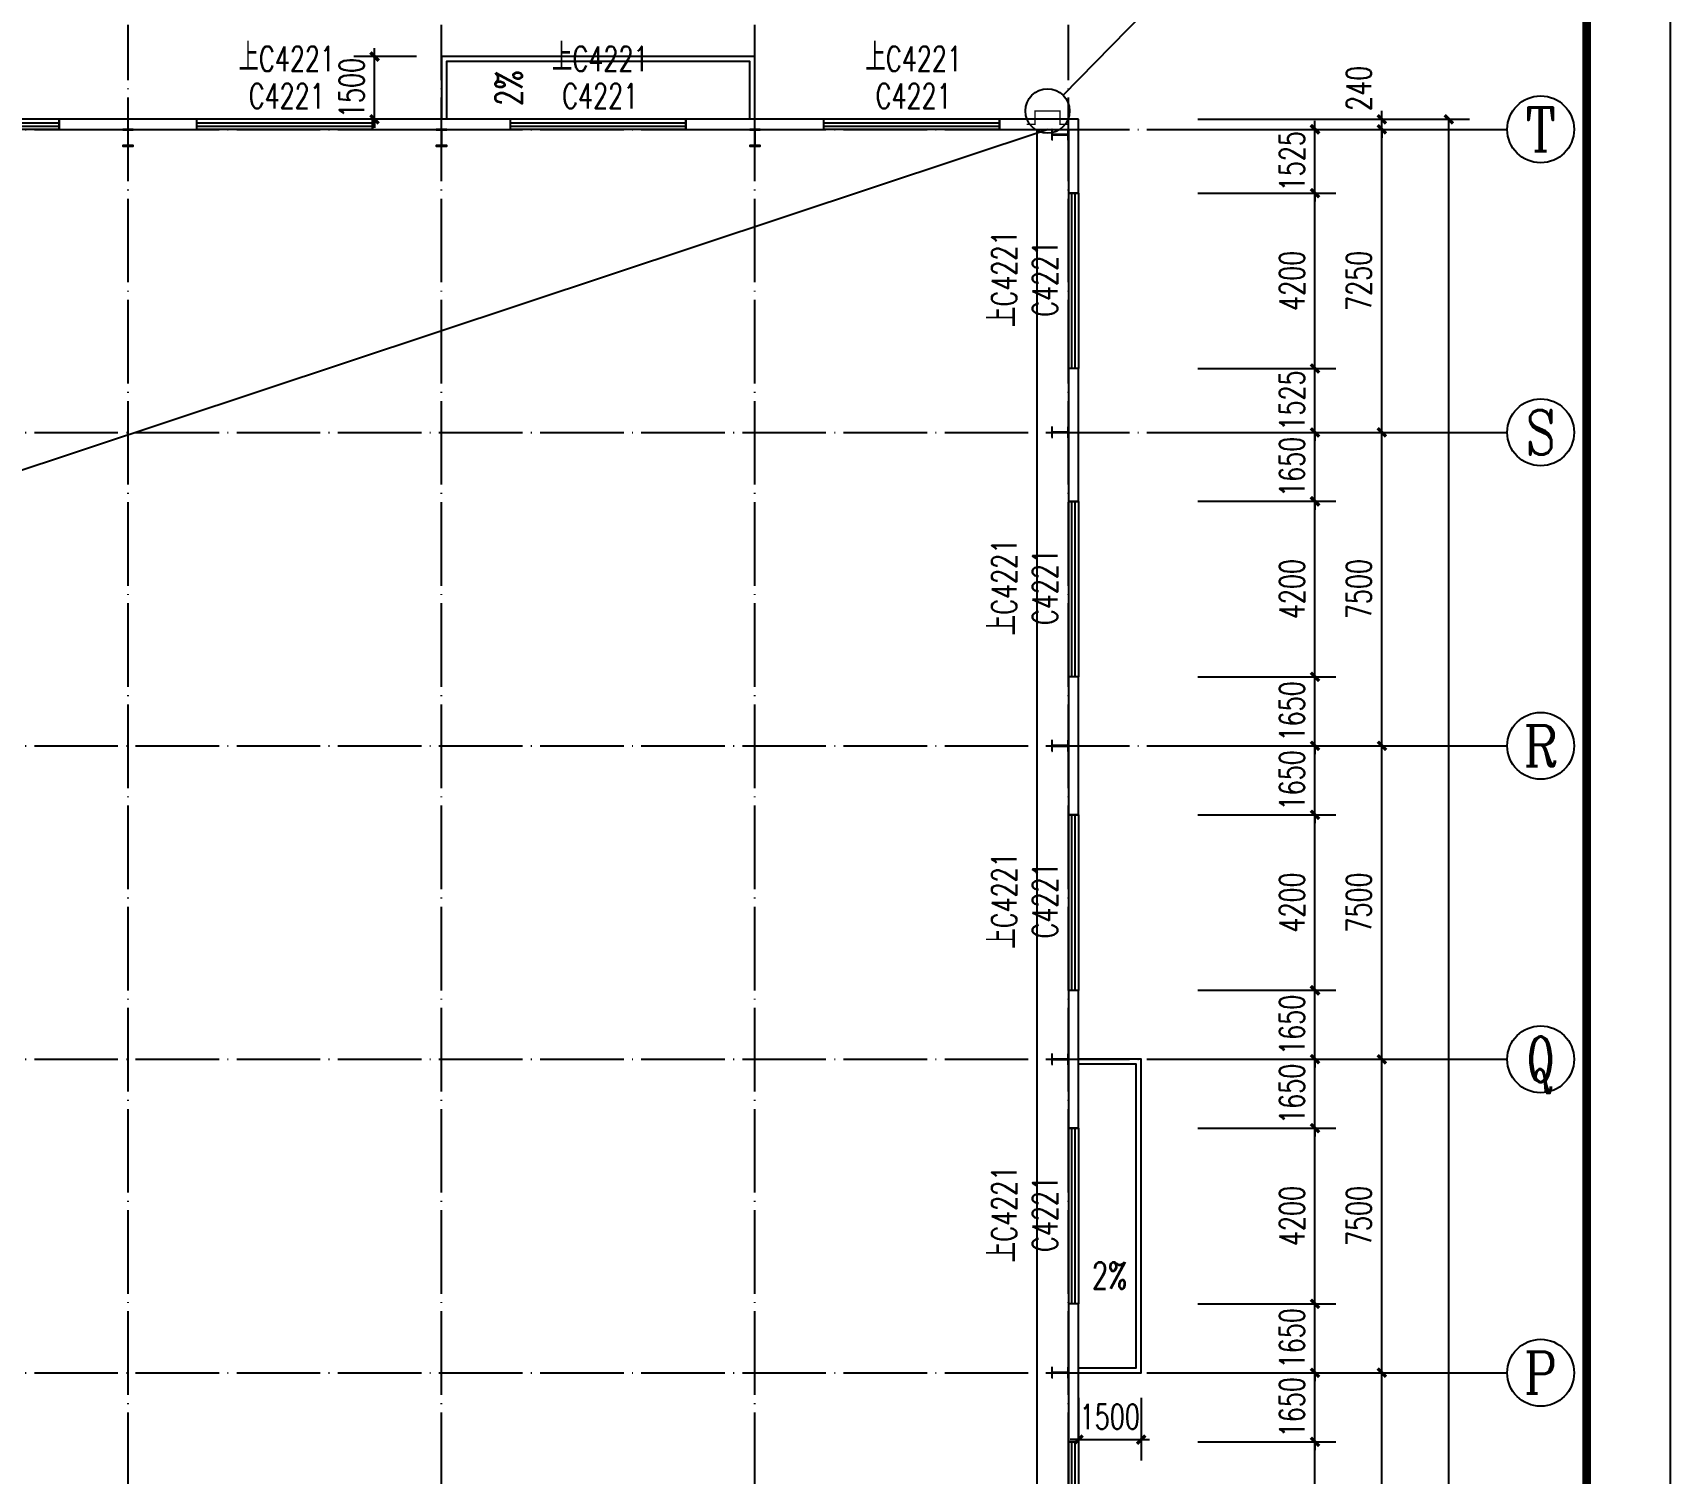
# Model space of a CAD drawing. Extents: x 14095202 to 14511487, y -1430609 to -90420.
# Drawn here: x 14467308 to 14506487, y -455574 to -421109 of the extents above; entities that cross this region are included whole.
import ezdxf
from ezdxf.enums import TextEntityAlignment as Align

# ---------------------------------------------------------------- set-up
doc = ezdxf.new("R2010")
doc.units = 0
doc.header["$LTSCALE"] = 1000
doc.header["$MEASUREMENT"] = 0
doc.linetypes.add('DASH', pattern=[0.35, 0.25, -0.1])
doc.linetypes.add('DOTE', pattern=[2.42, 2, -0.2, 0.02, -0.2])
for name, color, linetype in [('AXIS', 3, 'Continuous'), ('AXIS_TEXT', 7, 'Continuous'), ('COLUMN', 2, 'Continuous'), ('DIM_LEAD', 3, 'Continuous'), ('DIM_SYMB', 3, 'Continuous'), ('DOTE', 1, 'DOTE'), ('PUB_DIM', 3, 'Continuous'), ('PUB_TEXT', 7, 'Continuous'), ('TK', 4, 'Continuous'), ('WALL-PARAPET', 6, 'Continuous'), ('WINDOW', 4, 'Continuous'), ('WINDOW_TEXT', 7, 'Continuous')]:
    doc.layers.add(name, color=color, linetype=linetype)
doc.styles.add('_TCH_AXIS', font='COMPLEX', dxfattribs={"bigfont": 'GBCBIG'})
doc.styles.add('_TCH_DIM', font='SIMPLEX', dxfattribs={"bigfont": 'GBCBIG'})
doc.styles.add('_TCH_DIM_T3', font='SIMPLEX', dxfattribs={"width": 0.705882, "bigfont": 'GBCBIG'})
doc.styles.add('_TCH_WINDOW', font='SIMPLEX', dxfattribs={"height": 3.5, "bigfont": 'GBCBIG'})
doc.styles.add('COMPLEX', font='COMPLEX')
doc.dimstyles.new('_TCH_ARCH&&200', dxfattribs={"dimtxt": 595, "dimasz": 200, "dimexe": 500, "dimexo": 600, "dimgap": 252.5, "dimtad": 1, "dimdec": 0, "dimzin": 0, "dimdsep": 46, "dimtxsty": '_TCH_DIM_T3', "dimblk": 'ARCHTICK', "dimcen": 0.09, "dimclrt": 7, "dimazin": 2, "dimtfac": 1, "dimtdec": 0, "dimtix": 1, "dimtmove": 2, "dimatfit": 3, "dimfxl": 0, "dimtolj": 1, "dimtzin": 0, "dimarcsym": 0})

# ---------------------------------------------------------------- blocks, each defined once
blk = doc.blocks.new('A$C797E1D2B')
at = {"layer": 'COLUMN'}
h = blk.add_hatch(color=256, dxfattribs=at)
h.paths.add_polyline_path([(125, 400), (250, 400), (250, 388), (130, 388), (130, 200), (125, 200)])
h.paths.add_polyline_path([(0, 400), (125, 400), (125, 200), (120, 200), (120, 388), (0, 388)])
h.paths.add_polyline_path([(0, 12), (120, 12), (120, 200), (125, 200), (125, 0), (0, 0)])
h.paths.add_polyline_path([(125, 200), (130, 200), (130, 12), (250, 12), (250, 0), (125, 0)])
blk.add_lwpolyline([(250, 0), (250, 12), (130, 12), (130, 388), (250, 388), (250, 400), (0, 400), (0, 388), (120, 388), (120, 12), (0, 12), (0, 0)], close=True, dxfattribs=at)
blk = doc.blocks.new('GeYuanFrame_13285048', base_point=(20.09, 4.53))
at = {"layer": 'TK'}
blk.add_lwpolyline([(20.09, 4.53), (20.09, 598.53), (1071.09, 598.53), (1071.09, 4.53)], close=True, dxfattribs=at)
at = {"layer": 'TK', "const_width": 1}
blk.add_lwpolyline([(45.09, 588.53), (1061.09, 588.53), (1061.09, 14.53), (45.09, 14.53)], close=True, dxfattribs=at)
blk = doc.blocks.new('$TCHSYS$WIN2D')
for p, q in [((-0.5, 0.5), (0.5, 0.5)), ((-0.5, 0.5), (-0.5, -0.5)), ((0.5, 0.5), (0.5, -0.5)), ((0.5, 0.1667), (-0.5, 0.1667)), ((0.5, -0.1667), (-0.5, -0.1667)), ((-0.5, -0.5), (0.5, -0.5))]:
    blk.add_line(p, q)
blk = doc.blocks.new('_AXISO')
blk.add_circle((0, 0), 0.5)
at = {"layer": 'AXIS_TEXT', "style": 'COMPLEX', "width": 1.041667}
blk.add_attdef('A', text='', height=0.56, dxfattribs=at).set_placement((-0.25, -0.28), (0.25, -0.28), align=Align.FIT)
blk = doc.blocks.new('_ArchTick')
at = {"color": 0, "linetype": 'ByBlock', "const_width": 0.4}
blk.add_lwpolyline([(-0.5, -0.5), (0.5, 0.5)], dxfattribs=at)
blk = doc.blocks.new('*D251')
at = {"layer": 'AXIS', "color": 0, "lineweight": -2}
for p, q in [((14495187, -423180), (14501687, -423180)), ((14501187, -550660), (14501187, -423180)), ((14495187, -550660), (14501687, -550660))]:
    blk.add_line(p, q, dxfattribs=at)
at = {"layer": 'Defpoints', "color": 0}
for p in [(14494587, -423180), (14501187, -423180), (14494587, -550660)]:
    blk.add_point(p, dxfattribs=at)
at = {"layer": 'AXIS', "color": 0, "lineweight": -2, "xscale": 200, "yscale": 200, "zscale": 200}
for p, rotation in [((14501187, -423180), 90), ((14501187, -550660), 270)]:
    blk.add_blockref('_ArchTick', p, dxfattribs=dict(at, rotation=rotation))
at = {"layer": 'AXIS', "color": 7, "insert": (14500637, -486920), "char_height": 595, "attachment_point": 5, "rotation": 90, "style": '_TCH_DIM_T3'}
blk.add_mtext('\\A1;127480', dxfattribs=at)
blk = doc.blocks.new('*D265')
at = {"layer": 'AXIS', "color": 0, "lineweight": -2}
for p, q in [((14495187, -453170), (14500087, -453170)), ((14499587, -460670), (14499587, -453170)), ((14495187, -460670), (14500087, -460670))]:
    blk.add_line(p, q, dxfattribs=at)
at = {"layer": 'Defpoints', "color": 0}
for p in [(14494587, -453170), (14499587, -453170), (14494587, -460670)]:
    blk.add_point(p, dxfattribs=at)
at = {"layer": 'AXIS', "color": 0, "lineweight": -2, "xscale": 200, "yscale": 200, "zscale": 200}
for p, rotation in [((14499587, -453170), 90), ((14499587, -460670), 270)]:
    blk.add_blockref('_ArchTick', p, dxfattribs=dict(at, rotation=rotation))
at = {"layer": 'AXIS', "color": 7, "insert": (14499037, -456920), "char_height": 595, "attachment_point": 5, "rotation": 90, "style": '_TCH_DIM_T3'}
blk.add_mtext('\\A1;7500', dxfattribs=at)
blk = doc.blocks.new('*D266')
at = {"layer": 'AXIS', "color": 0, "lineweight": -2}
for p, q in [((14495187, -445670), (14500087, -445670)), ((14499587, -453170), (14499587, -445670)), ((14495187, -453170), (14500087, -453170))]:
    blk.add_line(p, q, dxfattribs=at)
at = {"layer": 'Defpoints', "color": 0}
for p in [(14494587, -445670), (14499587, -445670), (14494587, -453170)]:
    blk.add_point(p, dxfattribs=at)
at = {"layer": 'AXIS', "color": 0, "lineweight": -2, "xscale": 200, "yscale": 200, "zscale": 200}
for p, rotation in [((14499587, -445670), 90), ((14499587, -453170), 270)]:
    blk.add_blockref('_ArchTick', p, dxfattribs=dict(at, rotation=rotation))
at = {"layer": 'AXIS', "color": 7, "insert": (14499037, -449420), "char_height": 595, "attachment_point": 5, "rotation": 90, "style": '_TCH_DIM_T3'}
blk.add_mtext('\\A1;7500', dxfattribs=at)
blk = doc.blocks.new('*D267')
at = {"layer": 'AXIS', "color": 0, "lineweight": -2}
for p, q in [((14495187, -438170), (14500087, -438170)), ((14499587, -445670), (14499587, -438170)), ((14495187, -445670), (14500087, -445670))]:
    blk.add_line(p, q, dxfattribs=at)
at = {"layer": 'Defpoints', "color": 0}
for p in [(14494587, -438170), (14499587, -438170), (14494587, -445670)]:
    blk.add_point(p, dxfattribs=at)
at = {"layer": 'AXIS', "color": 0, "lineweight": -2, "xscale": 200, "yscale": 200, "zscale": 200}
for p, rotation in [((14499587, -438170), 90), ((14499587, -445670), 270)]:
    blk.add_blockref('_ArchTick', p, dxfattribs=dict(at, rotation=rotation))
at = {"layer": 'AXIS', "color": 7, "insert": (14499037, -441920), "char_height": 595, "attachment_point": 5, "rotation": 90, "style": '_TCH_DIM_T3'}
blk.add_mtext('\\A1;7500', dxfattribs=at)
blk = doc.blocks.new('*D268')
at = {"layer": 'AXIS', "color": 0, "lineweight": -2}
for p, q in [((14495187, -430670), (14500087, -430670)), ((14499587, -438170), (14499587, -430670)), ((14495187, -438170), (14500087, -438170))]:
    blk.add_line(p, q, dxfattribs=at)
at = {"layer": 'Defpoints', "color": 0}
for p in [(14494587, -430670), (14499587, -430670), (14494587, -438170)]:
    blk.add_point(p, dxfattribs=at)
at = {"layer": 'AXIS', "color": 0, "lineweight": -2, "xscale": 200, "yscale": 200, "zscale": 200}
for p, rotation in [((14499587, -430670), 90), ((14499587, -438170), 270)]:
    blk.add_blockref('_ArchTick', p, dxfattribs=dict(at, rotation=rotation))
at = {"layer": 'AXIS', "color": 7, "insert": (14499037, -434420), "char_height": 595, "attachment_point": 5, "rotation": 90, "style": '_TCH_DIM_T3'}
blk.add_mtext('\\A1;7500', dxfattribs=at)
blk = doc.blocks.new('*D269')
at = {"layer": 'AXIS', "color": 0, "lineweight": -2}
for p, q in [((14495187, -423420), (14500087, -423420)), ((14499587, -430670), (14499587, -423420)), ((14495187, -430670), (14500087, -430670))]:
    blk.add_line(p, q, dxfattribs=at)
at = {"layer": 'Defpoints', "color": 0}
for p in [(14494587, -423420), (14499587, -423420), (14494587, -430670)]:
    blk.add_point(p, dxfattribs=at)
at = {"layer": 'AXIS', "color": 0, "lineweight": -2, "xscale": 200, "yscale": 200, "zscale": 200}
for p, rotation in [((14499587, -423420), 90), ((14499587, -430670), 270)]:
    blk.add_blockref('_ArchTick', p, dxfattribs=dict(at, rotation=rotation))
at = {"layer": 'AXIS', "color": 7, "insert": (14499037, -427045), "char_height": 595, "attachment_point": 5, "rotation": 90, "style": '_TCH_DIM_T3'}
blk.add_mtext('\\A1;7250', dxfattribs=at)
blk = doc.blocks.new('*D270')
at = {"layer": 'AXIS', "color": 0, "lineweight": -2}
for p, q in [((14499587, -423180), (14499587, -422980)), ((14495187, -423180), (14500087, -423180)), ((14495187, -423420), (14500087, -423420)), ((14499587, -423420), (14499587, -423180)), ((14499587, -423420), (14499587, -423620))]:
    blk.add_line(p, q, dxfattribs=at)
at = {"layer": 'Defpoints', "color": 0}
for p in [(14494587, -423180), (14494587, -423420), (14499587, -423180)]:
    blk.add_point(p, dxfattribs=at)
at = {"layer": 'AXIS', "color": 0, "lineweight": -2, "xscale": 200, "yscale": 200, "zscale": 200}
for p, rotation in [((14499587, -423180), 270), ((14499587, -423420), 90)]:
    blk.add_blockref('_ArchTick', p, dxfattribs=dict(at, rotation=rotation))
at = {"layer": 'AXIS', "color": 7, "insert": (14499037, -422440), "char_height": 595, "attachment_point": 5, "rotation": 90, "style": '_TCH_DIM_T3'}
blk.add_mtext('\\A1;240', dxfattribs=at)
blk = doc.blocks.new('*D446')
at = {"layer": 'Defpoints', "color": 0}
for p in [(14475487, -421680), (14477087, -421680), (14477087, -423180)]:
    blk.add_point(p, dxfattribs=at)
at = {"layer": 'PUB_DIM', "color": 0, "lineweight": -2}
for p, q in [((14475487, -421680), (14475487, -421480)), ((14476487, -421680), (14474987, -421680)), ((14475487, -423180), (14475487, -421680)), ((14476487, -423180), (14474987, -423180)), ((14475487, -423180), (14475487, -423380))]:
    blk.add_line(p, q, dxfattribs=at)
at = {"layer": 'PUB_DIM', "color": 0, "lineweight": -2, "xscale": 200, "yscale": 200, "zscale": 200}
for p, rotation in [((14475487, -421680), 270), ((14475487, -423180), 90)]:
    blk.add_blockref('_ArchTick', p, dxfattribs=dict(at, rotation=rotation))
at = {"layer": 'PUB_DIM', "color": 7, "insert": (14474937, -422430), "char_height": 595, "attachment_point": 5, "rotation": 90, "style": '_TCH_DIM_T3'}
blk.add_mtext('\\A1;1500', dxfattribs=at)
blk = doc.blocks.new('*D447')
at = {"layer": 'Defpoints', "color": 0}
for p in [(14492327, -453170), (14493827, -453170), (14493827, -454770)]:
    blk.add_point(p, dxfattribs=at)
at = {"layer": 'PUB_DIM', "color": 0, "lineweight": -2}
for p, q in [((14492327, -453770), (14492327, -455270)), ((14493827, -453770), (14493827, -455270)), ((14492327, -454770), (14492127, -454770)), ((14492327, -454770), (14493827, -454770)), ((14493827, -454770), (14494027, -454770))]:
    blk.add_line(p, q, dxfattribs=at)
at = {"layer": 'PUB_DIM', "color": 0, "lineweight": -2, "xscale": 200, "yscale": 200, "zscale": 200}
blk.add_blockref('_ArchTick', (14492327, -454770), dxfattribs=at)
at = {"layer": 'PUB_DIM', "color": 0, "lineweight": -2, "xscale": 200, "yscale": 200, "zscale": 200, "rotation": 180}
blk.add_blockref('_ArchTick', (14493827, -454770), dxfattribs=at)
at = {"layer": 'PUB_DIM', "color": 7, "insert": (14493077, -454220), "char_height": 595, "attachment_point": 5, "style": '_TCH_DIM_T3'}
blk.add_mtext('\\A1;1500', dxfattribs=at)
blk = doc.blocks.new('*D704')
at = {"layer": 'Defpoints', "color": 0}
for p in [(14494587, -454820), (14497987, -454820), (14494587, -459020)]:
    blk.add_point(p, dxfattribs=at)
at = {"layer": 'PUB_DIM', "color": 0, "lineweight": -2}
for p, q in [((14495187, -454820), (14498487, -454820)), ((14497987, -459020), (14497987, -454820)), ((14495187, -459020), (14498487, -459020))]:
    blk.add_line(p, q, dxfattribs=at)
at = {"layer": 'PUB_DIM', "color": 0, "lineweight": -2, "xscale": 200, "yscale": 200, "zscale": 200}
for p, rotation in [((14497987, -454820), 90), ((14497987, -459020), 270)]:
    blk.add_blockref('_ArchTick', p, dxfattribs=dict(at, rotation=rotation))
at = {"layer": 'PUB_DIM', "color": 7, "insert": (14497437, -456920), "char_height": 595, "attachment_point": 5, "rotation": 90, "style": '_TCH_DIM_T3'}
blk.add_mtext('\\A1;4200', dxfattribs=at)
blk = doc.blocks.new('*D705')
at = {"layer": 'Defpoints', "color": 0}
for p in [(14494587, -453170), (14497987, -453170), (14494587, -454820)]:
    blk.add_point(p, dxfattribs=at)
at = {"layer": 'PUB_DIM', "color": 0, "lineweight": -2}
for p, q in [((14495187, -453170), (14498487, -453170)), ((14497987, -453170), (14497987, -452970)), ((14497987, -454820), (14497987, -453170)), ((14495187, -454820), (14498487, -454820)), ((14497987, -454820), (14497987, -455020))]:
    blk.add_line(p, q, dxfattribs=at)
at = {"layer": 'PUB_DIM', "color": 0, "lineweight": -2, "xscale": 200, "yscale": 200, "zscale": 200}
for p, rotation in [((14497987, -453170), 270), ((14497987, -454820), 90)]:
    blk.add_blockref('_ArchTick', p, dxfattribs=dict(at, rotation=rotation))
at = {"layer": 'PUB_DIM', "color": 7, "insert": (14497437, -453995), "char_height": 595, "attachment_point": 5, "rotation": 90, "style": '_TCH_DIM_T3'}
blk.add_mtext('\\A1;1650', dxfattribs=at)
blk = doc.blocks.new('*D706')
at = {"layer": 'Defpoints', "color": 0}
for p in [(14494587, -451520), (14497987, -451520), (14494587, -453170)]:
    blk.add_point(p, dxfattribs=at)
at = {"layer": 'PUB_DIM', "color": 0, "lineweight": -2}
for p, q in [((14497987, -451520), (14497987, -451320)), ((14495187, -451520), (14498487, -451520)), ((14497987, -453170), (14497987, -451520)), ((14495187, -453170), (14498487, -453170)), ((14497987, -453170), (14497987, -453370))]:
    blk.add_line(p, q, dxfattribs=at)
at = {"layer": 'PUB_DIM', "color": 0, "lineweight": -2, "xscale": 200, "yscale": 200, "zscale": 200}
for p, rotation in [((14497987, -451520), 270), ((14497987, -453170), 90)]:
    blk.add_blockref('_ArchTick', p, dxfattribs=dict(at, rotation=rotation))
at = {"layer": 'PUB_DIM', "color": 7, "insert": (14497437, -452345), "char_height": 595, "attachment_point": 5, "rotation": 90, "style": '_TCH_DIM_T3'}
blk.add_mtext('\\A1;1650', dxfattribs=at)
blk = doc.blocks.new('*D707')
at = {"layer": 'Defpoints', "color": 0}
for p in [(14494587, -447320), (14497987, -447320), (14494587, -451520)]:
    blk.add_point(p, dxfattribs=at)
at = {"layer": 'PUB_DIM', "color": 0, "lineweight": -2}
for p, q in [((14495187, -447320), (14498487, -447320)), ((14497987, -451520), (14497987, -447320)), ((14495187, -451520), (14498487, -451520))]:
    blk.add_line(p, q, dxfattribs=at)
at = {"layer": 'PUB_DIM', "color": 0, "lineweight": -2, "xscale": 200, "yscale": 200, "zscale": 200}
for p, rotation in [((14497987, -447320), 90), ((14497987, -451520), 270)]:
    blk.add_blockref('_ArchTick', p, dxfattribs=dict(at, rotation=rotation))
at = {"layer": 'PUB_DIM', "color": 7, "insert": (14497437, -449420), "char_height": 595, "attachment_point": 5, "rotation": 90, "style": '_TCH_DIM_T3'}
blk.add_mtext('\\A1;4200', dxfattribs=at)
blk = doc.blocks.new('*D708')
at = {"layer": 'Defpoints', "color": 0}
for p in [(14494587, -445670), (14497987, -445670), (14494587, -447320)]:
    blk.add_point(p, dxfattribs=at)
at = {"layer": 'PUB_DIM', "color": 0, "lineweight": -2}
for p, q in [((14495187, -445670), (14498487, -445670)), ((14497987, -445670), (14497987, -445470)), ((14497987, -447320), (14497987, -445670)), ((14495187, -447320), (14498487, -447320)), ((14497987, -447320), (14497987, -447520))]:
    blk.add_line(p, q, dxfattribs=at)
at = {"layer": 'PUB_DIM', "color": 0, "lineweight": -2, "xscale": 200, "yscale": 200, "zscale": 200}
for p, rotation in [((14497987, -445670), 270), ((14497987, -447320), 90)]:
    blk.add_blockref('_ArchTick', p, dxfattribs=dict(at, rotation=rotation))
at = {"layer": 'PUB_DIM', "color": 7, "insert": (14497437, -446495), "char_height": 595, "attachment_point": 5, "rotation": 90, "style": '_TCH_DIM_T3'}
blk.add_mtext('\\A1;1650', dxfattribs=at)
blk = doc.blocks.new('*D709')
at = {"layer": 'Defpoints', "color": 0}
for p in [(14494587, -444020), (14497987, -444020), (14494587, -445670)]:
    blk.add_point(p, dxfattribs=at)
at = {"layer": 'PUB_DIM', "color": 0, "lineweight": -2}
for p, q in [((14497987, -444020), (14497987, -443820)), ((14495187, -444020), (14498487, -444020)), ((14497987, -445670), (14497987, -444020)), ((14495187, -445670), (14498487, -445670)), ((14497987, -445670), (14497987, -445870))]:
    blk.add_line(p, q, dxfattribs=at)
at = {"layer": 'PUB_DIM', "color": 0, "lineweight": -2, "xscale": 200, "yscale": 200, "zscale": 200}
for p, rotation in [((14497987, -444020), 270), ((14497987, -445670), 90)]:
    blk.add_blockref('_ArchTick', p, dxfattribs=dict(at, rotation=rotation))
at = {"layer": 'PUB_DIM', "color": 7, "insert": (14497437, -444845), "char_height": 595, "attachment_point": 5, "rotation": 90, "style": '_TCH_DIM_T3'}
blk.add_mtext('\\A1;1650', dxfattribs=at)
blk = doc.blocks.new('*D710')
at = {"layer": 'Defpoints', "color": 0}
for p in [(14494587, -439820), (14497987, -439820), (14494587, -444020)]:
    blk.add_point(p, dxfattribs=at)
at = {"layer": 'PUB_DIM', "color": 0, "lineweight": -2}
for p, q in [((14495187, -439820), (14498487, -439820)), ((14497987, -444020), (14497987, -439820)), ((14495187, -444020), (14498487, -444020))]:
    blk.add_line(p, q, dxfattribs=at)
at = {"layer": 'PUB_DIM', "color": 0, "lineweight": -2, "xscale": 200, "yscale": 200, "zscale": 200}
for p, rotation in [((14497987, -439820), 90), ((14497987, -444020), 270)]:
    blk.add_blockref('_ArchTick', p, dxfattribs=dict(at, rotation=rotation))
at = {"layer": 'PUB_DIM', "color": 7, "insert": (14497437, -441920), "char_height": 595, "attachment_point": 5, "rotation": 90, "style": '_TCH_DIM_T3'}
blk.add_mtext('\\A1;4200', dxfattribs=at)
blk = doc.blocks.new('*D711')
at = {"layer": 'Defpoints', "color": 0}
for p in [(14494587, -438170), (14497987, -438170), (14494587, -439820)]:
    blk.add_point(p, dxfattribs=at)
at = {"layer": 'PUB_DIM', "color": 0, "lineweight": -2}
for p, q in [((14497987, -438170), (14497987, -437970)), ((14495187, -438170), (14498487, -438170)), ((14497987, -439820), (14497987, -438170)), ((14495187, -439820), (14498487, -439820)), ((14497987, -439820), (14497987, -440020))]:
    blk.add_line(p, q, dxfattribs=at)
at = {"layer": 'PUB_DIM', "color": 0, "lineweight": -2, "xscale": 200, "yscale": 200, "zscale": 200}
for p, rotation in [((14497987, -438170), 270), ((14497987, -439820), 90)]:
    blk.add_blockref('_ArchTick', p, dxfattribs=dict(at, rotation=rotation))
at = {"layer": 'PUB_DIM', "color": 7, "insert": (14497437, -438995), "char_height": 595, "attachment_point": 5, "rotation": 90, "style": '_TCH_DIM_T3'}
blk.add_mtext('\\A1;1650', dxfattribs=at)
blk = doc.blocks.new('*D712')
at = {"layer": 'Defpoints', "color": 0}
for p in [(14494587, -436520), (14497987, -436520), (14494587, -438170)]:
    blk.add_point(p, dxfattribs=at)
at = {"layer": 'PUB_DIM', "color": 0, "lineweight": -2}
for p, q in [((14497987, -436520), (14497987, -436320)), ((14495187, -436520), (14498487, -436520)), ((14497987, -438170), (14497987, -436520)), ((14495187, -438170), (14498487, -438170)), ((14497987, -438170), (14497987, -438370))]:
    blk.add_line(p, q, dxfattribs=at)
at = {"layer": 'PUB_DIM', "color": 0, "lineweight": -2, "xscale": 200, "yscale": 200, "zscale": 200}
for p, rotation in [((14497987, -436520), 270), ((14497987, -438170), 90)]:
    blk.add_blockref('_ArchTick', p, dxfattribs=dict(at, rotation=rotation))
at = {"layer": 'PUB_DIM', "color": 7, "insert": (14497437, -437345), "char_height": 595, "attachment_point": 5, "rotation": 90, "style": '_TCH_DIM_T3'}
blk.add_mtext('\\A1;1650', dxfattribs=at)
blk = doc.blocks.new('*D713')
at = {"layer": 'Defpoints', "color": 0}
for p in [(14494587, -432320), (14497987, -432320), (14494587, -436520)]:
    blk.add_point(p, dxfattribs=at)
at = {"layer": 'PUB_DIM', "color": 0, "lineweight": -2}
for p, q in [((14495187, -432320), (14498487, -432320)), ((14497987, -436520), (14497987, -432320)), ((14495187, -436520), (14498487, -436520))]:
    blk.add_line(p, q, dxfattribs=at)
at = {"layer": 'PUB_DIM', "color": 0, "lineweight": -2, "xscale": 200, "yscale": 200, "zscale": 200}
for p, rotation in [((14497987, -432320), 90), ((14497987, -436520), 270)]:
    blk.add_blockref('_ArchTick', p, dxfattribs=dict(at, rotation=rotation))
at = {"layer": 'PUB_DIM', "color": 7, "insert": (14497437, -434420), "char_height": 595, "attachment_point": 5, "rotation": 90, "style": '_TCH_DIM_T3'}
blk.add_mtext('\\A1;4200', dxfattribs=at)
blk = doc.blocks.new('*D714')
at = {"layer": 'Defpoints', "color": 0}
for p in [(14494587, -430670), (14497987, -430670), (14494587, -432320)]:
    blk.add_point(p, dxfattribs=at)
at = {"layer": 'PUB_DIM', "color": 0, "lineweight": -2}
for p, q in [((14497987, -430670), (14497987, -430470)), ((14495187, -430670), (14498487, -430670)), ((14497987, -432320), (14497987, -430670)), ((14495187, -432320), (14498487, -432320)), ((14497987, -432320), (14497987, -432520))]:
    blk.add_line(p, q, dxfattribs=at)
at = {"layer": 'PUB_DIM', "color": 0, "lineweight": -2, "xscale": 200, "yscale": 200, "zscale": 200}
for p, rotation in [((14497987, -430670), 270), ((14497987, -432320), 90)]:
    blk.add_blockref('_ArchTick', p, dxfattribs=dict(at, rotation=rotation))
at = {"layer": 'PUB_DIM', "color": 7, "insert": (14497437, -431495), "char_height": 595, "attachment_point": 5, "rotation": 90, "style": '_TCH_DIM_T3'}
blk.add_mtext('\\A1;1650', dxfattribs=at)
blk = doc.blocks.new('*D715')
at = {"layer": 'Defpoints', "color": 0}
for p in [(14494587, -429145), (14497987, -429145), (14494587, -430670)]:
    blk.add_point(p, dxfattribs=at)
at = {"layer": 'PUB_DIM', "color": 0, "lineweight": -2}
for p, q in [((14497987, -429145), (14497987, -428945)), ((14495187, -429145), (14498487, -429145)), ((14497987, -430670), (14497987, -429145)), ((14495187, -430670), (14498487, -430670)), ((14497987, -430670), (14497987, -430870))]:
    blk.add_line(p, q, dxfattribs=at)
at = {"layer": 'PUB_DIM', "color": 0, "lineweight": -2, "xscale": 200, "yscale": 200, "zscale": 200}
for p, rotation in [((14497987, -429145), 270), ((14497987, -430670), 90)]:
    blk.add_blockref('_ArchTick', p, dxfattribs=dict(at, rotation=rotation))
at = {"layer": 'PUB_DIM', "color": 7, "insert": (14497437, -429908), "char_height": 595, "attachment_point": 5, "rotation": 90, "style": '_TCH_DIM_T3'}
blk.add_mtext('\\A1;1525', dxfattribs=at)
blk = doc.blocks.new('*D716')
at = {"layer": 'Defpoints', "color": 0}
for p in [(14494587, -424945), (14497987, -424945), (14494587, -429145)]:
    blk.add_point(p, dxfattribs=at)
at = {"layer": 'PUB_DIM', "color": 0, "lineweight": -2}
for p, q in [((14495187, -424945), (14498487, -424945)), ((14497987, -429145), (14497987, -424945)), ((14495187, -429145), (14498487, -429145))]:
    blk.add_line(p, q, dxfattribs=at)
at = {"layer": 'PUB_DIM', "color": 0, "lineweight": -2, "xscale": 200, "yscale": 200, "zscale": 200}
for p, rotation in [((14497987, -424945), 90), ((14497987, -429145), 270)]:
    blk.add_blockref('_ArchTick', p, dxfattribs=dict(at, rotation=rotation))
at = {"layer": 'PUB_DIM', "color": 7, "insert": (14497437, -427045), "char_height": 595, "attachment_point": 5, "rotation": 90, "style": '_TCH_DIM_T3'}
blk.add_mtext('\\A1;4200', dxfattribs=at)
blk = doc.blocks.new('*D717')
at = {"layer": 'Defpoints', "color": 0}
for p in [(14494587, -423420), (14497987, -423420), (14494587, -424945)]:
    blk.add_point(p, dxfattribs=at)
at = {"layer": 'PUB_DIM', "color": 0, "lineweight": -2}
for p, q in [((14495187, -423420), (14498487, -423420)), ((14497987, -423420), (14497987, -423220)), ((14497987, -424945), (14497987, -423420)), ((14495187, -424945), (14498487, -424945)), ((14497987, -424945), (14497987, -425145))]:
    blk.add_line(p, q, dxfattribs=at)
at = {"layer": 'PUB_DIM', "color": 0, "lineweight": -2, "xscale": 200, "yscale": 200, "zscale": 200}
for p, rotation in [((14497987, -423420), 270), ((14497987, -424945), 90)]:
    blk.add_blockref('_ArchTick', p, dxfattribs=dict(at, rotation=rotation))
at = {"layer": 'PUB_DIM', "color": 7, "insert": (14497437, -424183), "char_height": 595, "attachment_point": 5, "rotation": 90, "style": '_TCH_DIM_T3'}
blk.add_mtext('\\A1;1525', dxfattribs=at)

msp = doc.modelspace()

# ---------------------------------------------------------------- linework, layer by layer
at = {"ltscale": 0.5}
for points in [[(14484586.9, -423180.3), (14484586.9, -421680.3), (14477086.9, -421680.3), (14477086.9, -423180.3)], [(14484466.9, -423180.3), (14484466.9, -421800.3), (14477206.9, -421800.3), (14477206.9, -423180.3)], [(14491604.5, -423420.3), (14424586.9, -445675.3), (14402086.9, -550170.3)], [(14492326.9, -453170.3), (14493826.9, -453170.3), (14493826.9, -445670.3), (14492326.9, -445670.3)], [(14492326.9, -453050.3), (14493706.9, -453050.3), (14493706.9, -445790.3), (14492326.9, -445790.3)]]:
    msp.add_lwpolyline(points, dxfattribs=at)
at = {"const_width": 30}
msp.add_lwpolyline([(14491086.9, -423300.3), (14491286.9, -423300.3), (14491286.9, -422980.3), (14491886.9, -422980.3), (14491886.9, -423300.3), (14492086.9, -423300.3)], dxfattribs=at)
at = {"linetype": 'DASH', "ltscale": 6, "const_width": 50}
msp.add_lwpolyline([(14491336.9, -423420.3), (14491336.9, -550420.3)], dxfattribs=at)
at = {"layer": 'AXIS'}
for p, q in [((14494586.9, -423420.3), (14502586.9, -423420.3)), ((14494586.9, -430670.3), (14502586.9, -430670.3)), ((14494586.9, -438170.3), (14502586.9, -438170.3)), ((14494586.9, -445670.3), (14502586.9, -445670.3)), ((14494586.9, -453170.3), (14502586.9, -453170.3))]:
    msp.add_line(p, q, dxfattribs=at)
at = {"layer": 'DIM_LEAD'}
msp.add_line((14491958, -422601.7), (14494586.9, -419920.3), dxfattribs=at)
msp.add_circle((14491586.9, -422980.3), 530.2, dxfattribs=at)
at = {"layer": 'DIM_SYMB'}
for points in [[(14479242.2, -423000.3, 0, 0, 0), (14479242.2, -422350.3, 120, 0, 0), (14479242.2, -421900.3, 0, 0, 0)], [(14492506.9, -451389.3, 0, 0, 0), (14493156.9, -451389.3, 120, 0, 0), (14493606.9, -451389.3, 0, 0, 0)]]:
    msp.add_lwpolyline(points, format="xyseb", dxfattribs=at)
at = {"layer": 'DOTE'}
for p, q in [((14469586.9, -552920.3), (14469586.9, -420920.3)), ((14477086.9, -552920.3), (14477086.9, -420920.3)), ((14484586.9, -552920.3), (14484586.9, -420920.3)), ((14492086.9, -552920.3), (14492086.9, -420920.3)), ((14399586.9, -423420.3), (14494586.9, -423420.3)), ((14399586.9, -430670.3), (14494586.9, -430670.3)), ((14399586.9, -438170.3), (14494586.9, -438170.3)), ((14399586.9, -445670.3), (14494586.9, -445670.3)), ((14399586.9, -453170.3), (14494586.9, -453170.3))]:
    msp.add_line(p, q, dxfattribs=at)
at = {"layer": 'WALL-PARAPET'}
for p, q in [((14471236.9, -423180.3), (14467936.9, -423180.3)), ((14467936.9, -423180.3), (14467936.9, -423420.3)), ((14467936.9, -423420.3), (14471236.9, -423420.3)), ((14471236.9, -423420.3), (14471236.9, -423180.3)), ((14478736.9, -423180.3), (14475436.9, -423180.3)), ((14475436.9, -423180.3), (14475436.9, -423420.3)), ((14475436.9, -423420.3), (14478736.9, -423420.3)), ((14478736.9, -423420.3), (14478736.9, -423180.3)), ((14486236.9, -423180.3), (14482936.9, -423180.3)), ((14482936.9, -423180.3), (14482936.9, -423420.3)), ((14482936.9, -423420.3), (14486236.9, -423420.3)), ((14486236.9, -423420.3), (14486236.9, -423180.3)), ((14492326.9, -423180.3), (14490436.9, -423180.3)), ((14490436.9, -423180.3), (14490436.9, -423420.3)), ((14490436.9, -423420.3), (14492086.9, -423420.3)), ((14492086.9, -423420.3), (14492086.9, -424945.3)), ((14492326.9, -424945.3), (14492326.9, -423180.3)), ((14492086.9, -424945.3), (14492326.9, -424945.3)), ((14492326.9, -429145.3), (14492086.9, -429145.3)), ((14492086.9, -429145.3), (14492086.9, -432320.3)), ((14492326.9, -432320.3), (14492326.9, -429145.3)), ((14492086.9, -432320.3), (14492326.9, -432320.3)), ((14492326.9, -436520.3), (14492086.9, -436520.3)), ((14492086.9, -436520.3), (14492086.9, -439820.3)), ((14492326.9, -439820.3), (14492326.9, -436520.3)), ((14492086.9, -439820.3), (14492326.9, -439820.3)), ((14492326.9, -444020.3), (14492086.9, -444020.3)), ((14492086.9, -444020.3), (14492086.9, -447320.3)), ((14492326.9, -447320.3), (14492326.9, -444020.3)), ((14492086.9, -447320.3), (14492326.9, -447320.3)), ((14492326.9, -451520.3), (14492086.9, -451520.3)), ((14492086.9, -451520.3), (14492086.9, -454820.3)), ((14492326.9, -454820.3), (14492326.9, -451520.3)), ((14492086.9, -454820.3), (14492326.9, -454820.3))]:
    msp.add_line(p, q, dxfattribs=at)

# ---------------------------------------------------------------- block references
at = {"xscale": 200, "yscale": 200, "zscale": 200, "rotation": 270}
msp.add_blockref('GeYuanFrame_13285048', (14387686.9, -387320.3), dxfattribs=at)
for p, rotation in [((14469711.9, -423420.3), 180), ((14477211.9, -423420.3), 180), ((14484711.9, -423420.3), 180), ((14491686.9, -423420.3), 270), ((14491686.9, -430545.3), 270), ((14491686.9, -438045.3), 270), ((14491686.9, -445545.3), 270), ((14491686.9, -453045.3), 270)]:
    msp.add_blockref('A$C797E1D2B', p, dxfattribs=dict(rotation=rotation))
at = {"layer": 'AXIS'}
ref = msp.add_blockref('_AXISO', (14503386.9, -423420.3), dxfattribs=dict(at, xscale=1600, yscale=1600, zscale=1600))
ref.add_attrib('A', 'T', dxfattribs={"layer": 'AXIS_TEXT', "ltscale": 0.5, "height": 1041.6, "style": '_TCH_AXIS'}).set_placement((14503014.9, -423941.1), (14503758.8, -423941.1), align=Align.FIT)
ref = msp.add_blockref('_AXISO', (14503386.9, -430670.3), dxfattribs=dict(at, xscale=1600, yscale=1600, zscale=1600))
ref.add_attrib('A', 'S', dxfattribs={"layer": 'AXIS_TEXT', "ltscale": 0.5, "height": 1065, "style": '_TCH_AXIS'}).set_placement((14503031.8, -431202.9), (14503741.9, -431202.9), align=Align.FIT)
ref = msp.add_blockref('_AXISO', (14503386.9, -438170.3), dxfattribs=dict(at, xscale=1600, yscale=1600, zscale=1600))
ref.add_attrib('A', 'R', dxfattribs={"layer": 'AXIS_TEXT', "ltscale": 0.5, "height": 971.8, "style": '_TCH_AXIS'}).set_placement((14502970.3, -438656.3), (14503803.4, -438656.3), align=Align.FIT)
ref = msp.add_blockref('_AXISO', (14503386.9, -445670.3), dxfattribs=dict(at, xscale=1600, yscale=1600, zscale=1600))
ref.add_attrib('A', 'Q', dxfattribs={"layer": 'AXIS_TEXT', "ltscale": 0.5, "height": 1090.1, "style": '_TCH_AXIS', "width": 0.807692}).set_placement((14503051.4, -446215.4), (14503722.3, -446215.4), align=Align.FIT)
ref = msp.add_blockref('_AXISO', (14503386.9, -453170.3), dxfattribs=dict(at, xscale=1600, yscale=1600, zscale=1600))
ref.add_attrib('A', 'P', dxfattribs={"layer": 'AXIS_TEXT', "ltscale": 0.5, "height": 994.9, "style": '_TCH_AXIS'}).set_placement((14502984.2, -453667.8), (14503789.5, -453667.8), align=Align.FIT)
at = {"layer": 'WINDOW'}
ref = msp.add_blockref('$TCHSYS$WIN2D', (14465836.9, -423300.3), dxfattribs=dict(at, xscale=4200, yscale=240, zscale=4200, rotation=180))
ref.add_attrib('A', 'C4221', (14464976.9, -422918.1), dxfattribs={"layer": 'WINDOW_TEXT', "ltscale": 0.5, "height": 595, "style": '_TCH_WINDOW', "width": 0.705882})
ref = msp.add_blockref('$TCHSYS$WIN2D', (14473336.9, -423300.3), dxfattribs=dict(at, xscale=4200, yscale=240, zscale=4200, rotation=180))
ref.add_attrib('A', 'C4221', (14472476.9, -422918.1), dxfattribs={"layer": 'WINDOW_TEXT', "ltscale": 0.5, "height": 595, "style": '_TCH_WINDOW', "width": 0.705882})
ref = msp.add_blockref('$TCHSYS$WIN2D', (14480836.9, -423300.3), dxfattribs=dict(at, xscale=4200, yscale=240, zscale=4200, rotation=180))
ref.add_attrib('A', 'C4221', (14479976.9, -422918.1), dxfattribs={"layer": 'WINDOW_TEXT', "ltscale": 0.5, "height": 595, "style": '_TCH_WINDOW', "width": 0.705882})
ref = msp.add_blockref('$TCHSYS$WIN2D', (14488336.9, -423300.3), dxfattribs=dict(at, xscale=4200, yscale=240, zscale=4200, rotation=180))
ref.add_attrib('A', 'C4221', (14487476.9, -422918.1), dxfattribs={"layer": 'WINDOW_TEXT', "ltscale": 0.5, "height": 595, "style": '_TCH_WINDOW', "width": 0.705882})
ref = msp.add_blockref('$TCHSYS$WIN2D', (14492206.9, -427045.3), dxfattribs=dict(at, xscale=-4200, yscale=-240, zscale=-4200, rotation=90))
ref.add_attrib('A', 'C4221', (14491824.6, -427905.3), dxfattribs={"layer": 'WINDOW_TEXT', "ltscale": 0.5, "height": 595, "rotation": 90, "style": '_TCH_WINDOW', "width": 0.705882})
ref = msp.add_blockref('$TCHSYS$WIN2D', (14492206.9, -434420.3), dxfattribs=dict(at, xscale=-4200, yscale=-240, zscale=-4200, rotation=90))
ref.add_attrib('A', 'C4221', (14491824.6, -435280.3), dxfattribs={"layer": 'WINDOW_TEXT', "ltscale": 0.5, "height": 595, "rotation": 90, "style": '_TCH_WINDOW', "width": 0.705882})
ref = msp.add_blockref('$TCHSYS$WIN2D', (14492206.9, -441920.3), dxfattribs=dict(at, xscale=-4200, yscale=-240, zscale=-4200, rotation=90))
ref.add_attrib('A', 'C4221', (14491824.6, -442780.3), dxfattribs={"layer": 'WINDOW_TEXT', "ltscale": 0.5, "height": 595, "rotation": 90, "style": '_TCH_WINDOW', "width": 0.705882})
ref = msp.add_blockref('$TCHSYS$WIN2D', (14492206.9, -449420.3), dxfattribs=dict(at, xscale=-4200, yscale=-240, zscale=-4200, rotation=90))
ref.add_attrib('A', 'C4221', (14491824.6, -450280.3), dxfattribs={"layer": 'WINDOW_TEXT', "ltscale": 0.5, "height": 595, "rotation": 90, "style": '_TCH_WINDOW', "width": 0.705882})
ref = msp.add_blockref('$TCHSYS$WIN2D', (14492206.9, -456920.3), dxfattribs=dict(at, xscale=-4200, yscale=-240, zscale=-4200, rotation=90))
ref.add_attrib('A', 'C4221', (14491824.6, -457780.3), dxfattribs={"layer": 'WINDOW_TEXT', "ltscale": 0.5, "height": 595, "rotation": 90, "style": '_TCH_WINDOW', "width": 0.705882})

# ---------------------------------------------------------------- texts
at = {"layer": 'PUB_TEXT', "style": '_TCH_DIM', "width": 0.705882}
msp.add_text('2%%%', height=637.5, rotation=90, dxfattribs=at).set_placement((14479017.2, -422857.5))
msp.add_text('2%%%', height=637.5, dxfattribs=at).set_placement((14492649.7, -451164.3))
at = {"layer": 'WINDOW_TEXT', "style": '_TCH_WINDOW'}
for p in [(14472231.1, -422030.3), (14479731.1, -422030.3), (14487231.1, -422030.3)]:
    msp.add_text('上', height=675.2, dxfattribs=at).set_placement(p)
at = {"layer": 'WINDOW_TEXT', "style": '_TCH_WINDOW', "width": 0.705882}
for p in [(14472722.6, -422030.3), (14480222.6, -422030.3), (14487722.6, -422030.3)]:
    msp.add_text('C4221', height=595, dxfattribs=at).set_placement(p)
for p in [(14490846.9, -427659.6), (14490846.9, -435034.6), (14490846.9, -442534.6), (14490846.9, -450034.6)]:
    msp.add_text('C4221', height=595, rotation=90, dxfattribs=at).set_placement(p)
at = {"layer": 'WINDOW_TEXT', "style": '_TCH_WINDOW'}
for p in [(14490846.9, -428151.1), (14490846.9, -435526.1), (14490846.9, -443026.1), (14490846.9, -450526.1)]:
    msp.add_text('上', height=675.2, rotation=90, dxfattribs=at).set_placement(p)

# ---------------------------------------------------------------- dimensions: what is measured, and where the dimension line sits
at = {"layer": 'AXIS'}
dim = msp.add_linear_dim(base=(14499586.9, -423180.3), p1=(14494586.9, -423420.3), p2=(14494586.9, -423180.3), angle=90, text='240', dimstyle='_TCH_ARCH&&200', dxfattribs=at)
dim.commit()
dim.dimension.update_dxf_attribs({"geometry": '*D270', "text_midpoint": (14499036.9, -422440.3), "dimtype": 161})
for p1, p2, distance, text, picture, middle in [((14494586.9, -550660.3), (14494586.9, -423180.3), -6600, '127480', '*D251', (14500636.9, -486920.3)), ((14494586.9, -430670.3), (14494586.9, -423420.3), -5000, '7250', '*D269', (14499036.9, -427045.3)), ((14494586.9, -438170.3), (14494586.9, -430670.3), -5000, '7500', '*D268', (14499036.9, -434420.3)), ((14494586.9, -445670.3), (14494586.9, -438170.3), -5000, '7500', '*D267', (14499036.9, -441920.3)), ((14494586.9, -453170.3), (14494586.9, -445670.3), -5000, '7500', '*D266', (14499036.9, -449420.3)), ((14494586.9, -460670.3), (14494586.9, -453170.3), -5000, '7500', '*D265', (14499036.9, -456920.3))]:
    dim = msp.add_aligned_dim(p1=p1, p2=p2, distance=distance, text=text, dimstyle='_TCH_ARCH&&200', dxfattribs=at)
    dim.commit()
    dim.dimension.update_dxf_attribs({"geometry": picture, "text_midpoint": middle})
at = {"layer": 'PUB_DIM'}
for p1, p2, distance, text, picture, middle in [((14477086.9, -423180.3), (14477086.9, -421680.3), 1600, '1500', '*D446', (14474936.9, -422430.3)), ((14494586.9, -424945.3), (14494586.9, -423420.3), -3400, '1525', '*D717', (14497436.9, -424182.8)), ((14494586.9, -429145.3), (14494586.9, -424945.3), -3400, '4200', '*D716', (14497436.9, -427045.3)), ((14494586.9, -430670.3), (14494586.9, -429145.3), -3400, '1525', '*D715', (14497436.9, -429907.8)), ((14494586.9, -432320.3), (14494586.9, -430670.3), -3400, '1650', '*D714', (14497436.9, -431495.3)), ((14494586.9, -436520.3), (14494586.9, -432320.3), -3400, '4200', '*D713', (14497436.9, -434420.3)), ((14494586.9, -438170.3), (14494586.9, -436520.3), -3400, '1650', '*D712', (14497436.9, -437345.3)), ((14494586.9, -439820.3), (14494586.9, -438170.3), -3400, '1650', '*D711', (14497436.9, -438995.3)), ((14494586.9, -444020.3), (14494586.9, -439820.3), -3400, '4200', '*D710', (14497436.9, -441920.3)), ((14494586.9, -445670.3), (14494586.9, -444020.3), -3400, '1650', '*D709', (14497436.9, -444845.3)), ((14494586.9, -447320.3), (14494586.9, -445670.3), -3400, '1650', '*D708', (14497436.9, -446495.3)), ((14494586.9, -451520.3), (14494586.9, -447320.3), -3400, '4200', '*D707', (14497436.9, -449420.3)), ((14494586.9, -453170.3), (14494586.9, -451520.3), -3400, '1650', '*D706', (14497436.9, -452345.3)), ((14492326.9, -453170.3), (14493826.9, -453170.3), -1600, '1500', '*D447', (14493076.9, -454220.3)), ((14494586.9, -454820.3), (14494586.9, -453170.3), -3400, '1650', '*D705', (14497436.9, -453995.3)), ((14494586.9, -459020.3), (14494586.9, -454820.3), -3400, '4200', '*D704', (14497436.9, -456920.3))]:
    dim = msp.add_aligned_dim(p1=p1, p2=p2, distance=distance, text=text, dimstyle='_TCH_ARCH&&200', dxfattribs=at)
    dim.commit()
    dim.dimension.update_dxf_attribs({"geometry": picture, "text_midpoint": middle})

doc.saveas('drawing.dxf')
